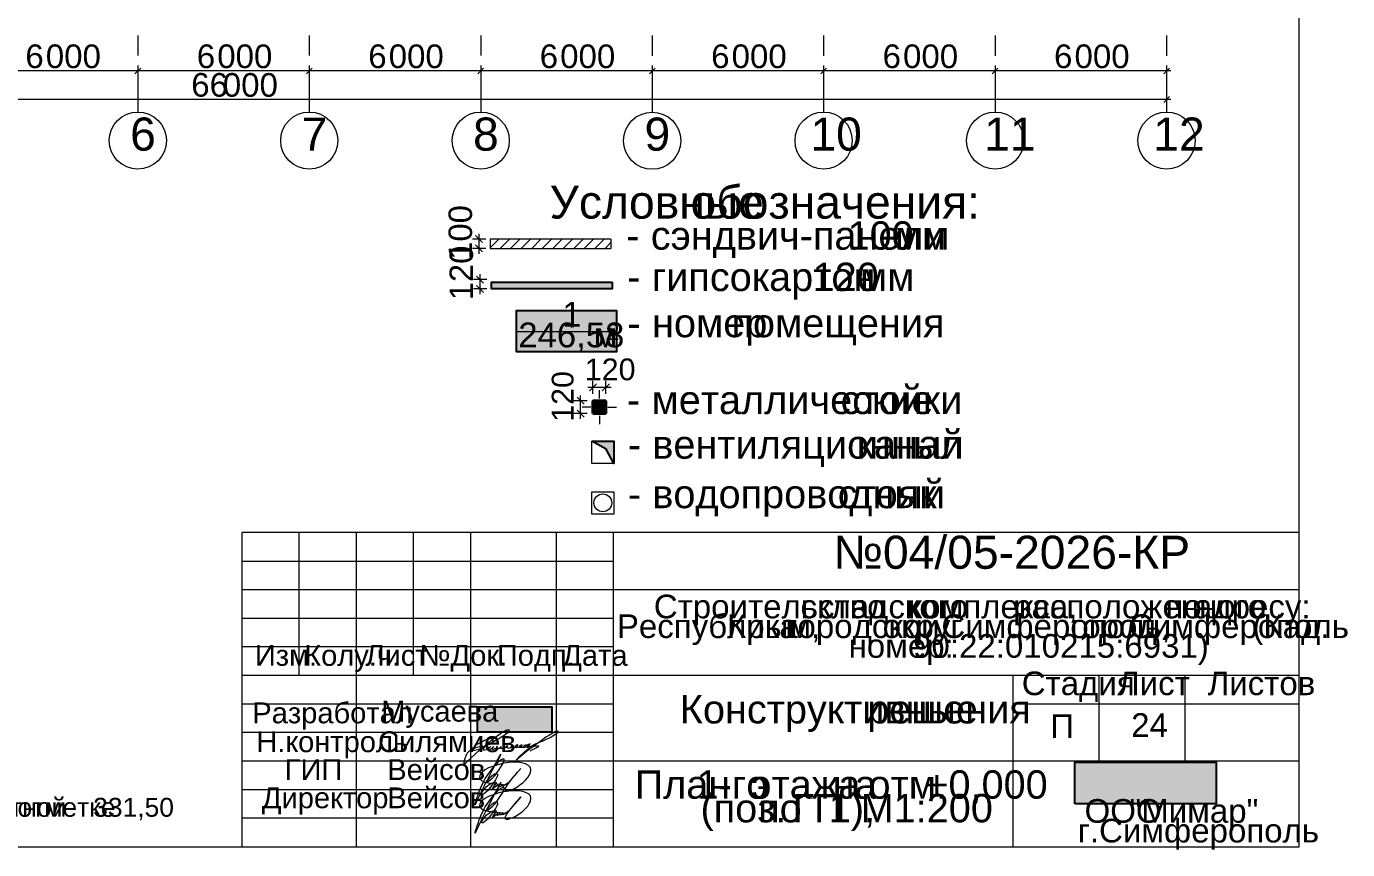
# Model space of a CAD drawing. Extents: x 8 to 21351, y 0 to 420.
# Drawn here: x 20080 to 20311.2, y 4.5 to 148.6 of the extents above; entities that cross this region are included whole.
import ezdxf

# ---------------------------------------------------------------- set-up
doc = ezdxf.new("R2010")
doc.units = 0
doc.styles.add('TEYPDFCAD_TEXT', font='arial.ttf')

msp = doc.modelspace()

# ---------------------------------------------------------------- hatches: boundary and pattern name
at = {"true_color": 0xffffff}
for points in [[(20182.53, 103.84), (20182.53, 102.64), (20161.39, 102.64), (20161.39, 103.84)], [(20165.76, 95.21), (20165.76, 98.83), (20183.26, 98.83), (20183.26, 95.21), (20183.26, 91.6), (20165.76, 91.6)], [(20179.17, 80.81), (20179.17, 83.06), (20181.41, 83.06), (20181.41, 80.81)], [(20158.99, 29.47), (20171.95, 29.47), (20171.95, 25.04), (20158.99, 25.04)], [(20263.5, 12.49), (20263.5, 19.83), (20288.22, 19.83), (20288.22, 12.49)]]:
    msp.add_hatch(color=0, dxfattribs=at).paths.add_polyline_path(points)
msp.add_hatch(color=7).paths.add_polyline_path([(20178.94, 75.98), (20182.84, 75.98), (20182.84, 72.07), (20181.47, 74.61)])

# ---------------------------------------------------------------- linework, layer by layer
at = {"color": 7, "lineweight": 20}
for p, q in [((20302.71, 4.98), (20302.71, 291.98)), ((20160.4, 111.36), (20158.08, 111.36)), ((20159.86, 110.74), (20158.62, 111.98)), ((20159.24, 111.36), (20159.24, 112.29)), ((20159.24, 109.73), (20159.24, 111.36)), ((20161.2, 109.84), (20162.72, 111.36)), ((20161.2, 111.36), (20161.2, 109.73)), ((20162.93, 109.73), (20164.56, 111.36)), ((20164.76, 109.73), (20166.39, 111.36)), ((20166.6, 109.73), (20168.23, 111.36)), ((20168.44, 109.73), (20170.07, 111.36)), ((20170.28, 109.73), (20171.91, 111.36)), ((20172.12, 109.73), (20173.75, 111.36)), ((20173.96, 109.73), (20175.59, 111.36)), ((20175.79, 109.73), (20177.43, 111.36)), ((20177.63, 109.73), (20179.26, 111.36)), ((20179.47, 109.73), (20181.1, 111.36)), ((20182.32, 111.36), (20182.32, 109.73)), ((20160.4, 109.73), (20158.08, 109.73)), ((20158.62, 110.35), (20159.86, 109.11)), ((20159.24, 108.8), (20159.24, 109.73)), ((20181.31, 109.73), (20182.32, 110.74)), ((20160.59, 104.27), (20158.26, 104.27)), ((20160.04, 103.65), (20158.8, 104.89)), ((20159.42, 104.27), (20159.42, 105.2)), ((20159.42, 102.64), (20159.42, 104.27)), ((20160.59, 102.64), (20158.26, 102.64)), ((20158.8, 103.26), (20160.04, 102.02)), ((20159.42, 101.71), (20159.42, 102.64)), ((20182.53, 103.84), (20161.39, 103.84)), ((20161.39, 103.84), (20161.39, 102.64)), ((20161.39, 102.64), (20182.53, 102.64)), ((20182.53, 102.64), (20182.53, 103.84)), ((20183.26, 98.83), (20165.76, 98.83)), ((20165.76, 98.83), (20165.76, 95.21)), ((20183.26, 95.21), (20183.26, 98.83)), ((20165.76, 95.21), (20165.76, 91.6)), ((20165.76, 95.21), (20183.26, 95.21)), ((20165.76, 95.21), (20183.26, 95.21)), ((20183.26, 91.6), (20183.26, 95.21)), ((20165.76, 91.6), (20183.26, 91.6)), ((20179.79, 86.03), (20178.55, 84.79)), ((20179.17, 84.25), (20179.17, 86.57)), ((20180.79, 84.79), (20182.03, 86.03)), ((20181.41, 84.25), (20181.41, 86.57)), ((20177.62, 82.44), (20176.38, 83.68)), ((20177, 83.06), (20177, 83.99)), ((20178.24, 85.41), (20179.17, 85.41)), ((20179.17, 85.41), (20181.41, 85.41)), ((20180.29, 83.43), (20180.29, 84.93)), ((20181.41, 85.41), (20182.34, 85.41)), ((20178.16, 83.06), (20175.84, 83.06)), ((20176.38, 81.43), (20177.62, 80.19)), ((20177, 80.81), (20177, 83.06)), ((20178.79, 81.94), (20177.29, 81.94)), ((20181.79, 81.94), (20183.28, 81.94)), ((20178.16, 80.81), (20175.84, 80.81)), ((20177, 79.88), (20177, 80.81)), ((20180.29, 80.44), (20180.29, 78.94)), ((20178.94, 75.98), (20182.84, 75.98)), ((20178.94, 72.07), (20178.94, 75.98)), ((20182.84, 75.98), (20182.84, 72.07)), ((20182.84, 72.07), (20178.94, 72.07)), ((20178.94, 67.13), (20182.84, 67.13)), ((20178.94, 63.23), (20178.94, 67.13)), ((20182.84, 67.13), (20182.84, 63.23)), ((20182.84, 63.23), (20178.94, 63.23)), ((20302.71, 59.98), (20117.71, 59.98)), ((20117.71, 59.98), (20117.71, 4.98)), ((20127.71, 59.98), (20127.71, 34.98)), ((20137.71, 59.98), (20137.71, 4.98)), ((20147.71, 59.98), (20147.71, 34.98)), ((20157.71, 59.98), (20157.71, 4.98)), ((20172.71, 59.98), (20172.71, 4.98)), ((20182.71, 59.98), (20182.71, 4.98)), ((20117.71, 54.98), (20182.71, 54.98)), ((20302.71, 49.98), (20117.71, 49.98)), ((20117.71, 44.98), (20182.71, 44.98)), ((20182.71, 39.98), (20117.71, 39.98)), ((20302.71, 34.98), (20117.71, 34.98)), ((20252.71, 4.98), (20252.71, 34.98)), ((20267.71, 34.98), (20267.71, 19.98)), ((20282.71, 34.98), (20282.71, 19.98)), ((20182.71, 29.98), (20117.71, 29.98)), ((20302.71, 29.98), (20252.71, 29.98)), ((20164.11, 25.42), (20164.26, 25.48)), ((20164.26, 25.48), (20164.34, 25.5)), ((20164.34, 25.5), (20164.45, 25.49)), ((20164.45, 25.49), (20164.52, 25.43)), ((20182.71, 24.98), (20117.71, 24.98)), ((20160.02, 23.49), (20158.75, 22.81)), ((20160.2, 23.58), (20160.02, 23.49)), ((20160.47, 23.69), (20160.2, 23.58)), ((20160.4, 22.86), (20161.12, 23.44)), ((20160.71, 23.76), (20160.47, 23.69)), ((20160.87, 23.81), (20160.71, 23.76)), ((20161.05, 23.87), (20160.87, 23.81)), ((20161.12, 23.89), (20161.05, 23.87)), ((20161.19, 23.9), (20161.12, 23.89)), ((20161.12, 23.44), (20161.54, 23.79)), ((20161.25, 23.92), (20161.19, 23.9)), ((20161.4, 23.18), (20161.19, 23.09)), ((20161.32, 23.92), (20161.25, 23.92)), ((20161.41, 23.92), (20161.32, 23.92)), ((20161.35, 23.08), (20161.42, 23.14)), ((20161.79, 23.36), (20161.4, 23.18)), ((20161.48, 23.92), (20161.41, 23.92)), ((20161.42, 23.14), (20161.45, 23.16)), ((20161.45, 23.16), (20161.56, 23.28)), ((20161.56, 23.9), (20161.48, 23.92)), ((20161.54, 23.79), (20161.91, 24.06)), ((20161.61, 23.86), (20161.56, 23.9)), ((20161.56, 23.28), (20161.61, 23.37)), ((20161.64, 23.82), (20161.61, 23.86)), ((20161.61, 23.37), (20161.64, 23.45)), ((20161.68, 23.74), (20161.64, 23.82)), ((20161.64, 23.45), (20161.69, 23.57)), ((20161.69, 23.65), (20161.68, 23.74)), ((20161.69, 23.57), (20161.69, 23.65)), ((20162.31, 23.69), (20161.79, 23.36)), ((20161.91, 24.06), (20162.4, 24.4)), ((20162.86, 24.02), (20162.31, 23.69)), ((20162.4, 24.4), (20163.01, 24.85)), ((20163.38, 24.36), (20162.86, 24.02)), ((20163.01, 24.85), (20163.22, 24.98)), ((20163.22, 24.98), (20163.45, 25.14)), ((20163.54, 24.44), (20163.38, 24.36)), ((20163.45, 25.14), (20163.58, 25.2)), ((20163.88, 24.66), (20163.54, 24.44)), ((20163.58, 25.2), (20163.77, 25.29)), ((20163.77, 25.29), (20163.88, 25.33)), ((20163.88, 25.33), (20163.99, 25.38)), ((20164.21, 24.92), (20163.88, 24.66)), ((20163.99, 25.38), (20164.11, 25.42)), ((20164.39, 25.08), (20164.21, 24.92)), ((20164.5, 25.24), (20164.39, 25.08)), ((20164.52, 25.43), (20164.5, 25.24)), ((20168.98, 22.94), (20169.65, 23.24)), ((20170.08, 23.53), (20169.12, 22.86)), ((20169.65, 23.24), (20170.58, 23.62)), ((20170.9, 24.18), (20170.08, 23.53)), ((20170.58, 23.62), (20171.05, 23.81)), ((20171.57, 24.54), (20170.9, 24.18)), ((20171.05, 23.81), (20171.79, 24.16)), ((20172.31, 25), (20171.57, 24.54)), ((20171.79, 24.16), (20172.54, 24.68)), ((20172.62, 25.17), (20172.31, 25)), ((20172.54, 24.68), (20173.06, 24.99)), ((20173, 25.22), (20172.62, 25.17)), ((20173.15, 25.17), (20173, 25.22)), ((20173.06, 24.99), (20173.15, 25.17)), ((20156.93, 20.95), (20156.86, 20.76)), ((20157.03, 21.13), (20156.93, 20.95)), ((20157.02, 19.83), (20159.44, 22.04)), ((20157.14, 21.35), (20157.03, 21.13)), ((20157.22, 21.46), (20157.14, 21.35)), ((20157.34, 21.58), (20157.22, 21.46)), ((20157.42, 21.69), (20157.34, 21.58)), ((20157.59, 21.8), (20157.42, 21.69)), ((20157.77, 21.9), (20157.59, 21.8)), ((20157.99, 22), (20157.77, 21.9)), ((20158.11, 22.07), (20157.99, 22)), ((20158.1, 22.22), (20158.05, 22.05)), ((20158.05, 22.05), (20158.06, 21.94)), ((20158.06, 21.94), (20158.15, 21.87)), ((20158.32, 22.45), (20158.1, 22.22)), ((20158.2, 22.14), (20158.11, 22.07)), ((20158.15, 21.87), (20158.48, 21.88)), ((20158.34, 22.19), (20158.2, 22.14)), ((20158.75, 22.81), (20158.32, 22.45)), ((20158.52, 22.25), (20158.34, 22.19)), ((20158.48, 21.88), (20159.46, 22.15)), ((20158.69, 22.29), (20158.52, 22.25)), ((20158.85, 22.35), (20158.69, 22.29)), ((20159.06, 22.43), (20158.85, 22.35)), ((20159.38, 22.48), (20159.06, 22.43)), ((20159.64, 22.53), (20159.38, 22.48)), ((20159.44, 22.04), (20159.79, 22.3)), ((20159.46, 22.15), (20159.8, 22.29)), ((20159.77, 22.56), (20159.64, 22.53)), ((20159.92, 22.58), (20159.77, 22.56)), ((20159.79, 22.3), (20159.96, 22.27)), ((20159.8, 22.29), (20160, 22.46)), ((20159.94, 22.57), (20159.92, 22.58)), ((20160.07, 22.47), (20159.94, 22.57)), ((20159.96, 22.27), (20160, 22.26)), ((20159.98, 22.11), (20159.97, 22.01)), ((20159.97, 22.01), (20160.02, 21.96)), ((20160.03, 22.26), (20159.98, 22.11)), ((20160, 22.46), (20160.17, 22.63)), ((20160, 22.26), (20160.06, 22.29)), ((20160.02, 21.96), (20160.1, 21.96)), ((20160.1, 22.34), (20160.03, 22.26)), ((20160.06, 22.29), (20160.15, 22.4)), ((20160.33, 22.49), (20160.07, 22.47)), ((20160.18, 22.44), (20160.1, 22.34)), ((20160.1, 21.96), (20160.25, 21.99)), ((20160.15, 22.4), (20160.32, 22.54)), ((20160.17, 22.63), (20160.4, 22.86)), ((20160.29, 22.52), (20160.18, 22.44)), ((20160.25, 21.99), (20160.45, 22.04)), ((20160.37, 22.57), (20160.29, 22.52)), ((20160.32, 22.54), (20160.47, 22.63)), ((20160.61, 22.7), (20160.33, 22.49)), ((20160.47, 22.64), (20160.37, 22.57)), ((20160.45, 22.04), (20160.56, 22.09)), ((20160.6, 22.68), (20160.47, 22.64)), ((20160.47, 22.63), (20160.56, 22.67)), ((20160.56, 22.67), (20160.66, 22.68)), ((20160.56, 22.09), (20160.64, 22.13)), ((20160.66, 22.68), (20160.6, 22.68)), ((20161.19, 23.09), (20160.61, 22.7)), ((20160.64, 22.13), (20160.73, 22.16)), ((20160.73, 22.16), (20160.9, 22.27)), ((20160.81, 22.16), (20160.79, 22.08)), ((20160.79, 22.08), (20160.8, 22.04)), ((20160.8, 22.04), (20160.86, 22.04)), ((20160.96, 22.31), (20160.81, 22.16)), ((20160.86, 22.04), (20160.93, 22.05)), ((20160.9, 22.27), (20160.99, 22.34)), ((20160.93, 22.05), (20161.07, 22.06)), ((20161.16, 22.45), (20160.96, 22.31)), ((20160.99, 22.34), (20161.07, 22.41)), ((20161.05, 22.92), (20161.23, 23)), ((20161.07, 22.41), (20161.13, 22.45)), ((20161.07, 22.06), (20161.2, 22.09)), ((20161.13, 22.45), (20161.23, 22.5)), ((20161.22, 22.47), (20161.16, 22.45)), ((20161.2, 22.09), (20161.25, 22.12)), ((20161.23, 22.5), (20161.22, 22.47)), ((20161.23, 23), (20161.31, 23.05)), ((20161.23, 22.5), (20161.25, 22.55)), ((20161.25, 22.53), (20161.24, 22.5)), ((20161.25, 22.55), (20161.25, 22.53)), ((20161.25, 22.12), (20161.36, 22.16)), ((20161.31, 23.05), (20161.35, 23.08)), ((20161.36, 22.16), (20161.42, 22.19)), ((20161.42, 22.19), (20161.47, 22.22)), ((20161.47, 22.22), (20161.56, 22.3)), ((20161.57, 22.3), (20161.5, 22.24)), ((20161.5, 22.24), (20161.51, 22.14)), ((20161.51, 22.14), (20161.53, 22.11)), ((20161.53, 22.11), (20161.57, 22.08)), ((20161.56, 22.3), (20161.59, 22.32)), ((20161.62, 22.36), (20161.57, 22.3)), ((20161.57, 22.08), (20161.66, 22.08)), ((20161.59, 22.32), (20161.62, 22.42)), ((20161.62, 22.42), (20161.71, 22.48)), ((20161.65, 22.41), (20161.62, 22.36)), ((20161.68, 22.45), (20161.65, 22.41)), ((20161.66, 22.08), (20161.74, 22.09)), ((20161.81, 22.5), (20161.68, 22.45)), ((20161.71, 22.48), (20161.81, 22.5)), ((20161.74, 22.09), (20161.79, 22.1)), ((20161.79, 22.1), (20161.94, 22.11)), ((20161.94, 22.11), (20162.07, 22.17)), ((20162.07, 22.17), (20162.1, 22.18)), ((20162.1, 22.18), (20162.19, 22.23)), ((20162.19, 22.23), (20162.22, 22.26)), ((20162.22, 22.26), (20162.24, 22.28)), ((20162.24, 22.28), (20162.27, 22.34)), ((20162.27, 22.34), (20162.32, 22.44)), ((20162.32, 22.44), (20162.35, 22.5)), ((20162.39, 22.59), (20162.34, 22.42)), ((20162.34, 22.42), (20162.34, 22.32)), ((20162.34, 22.32), (20162.34, 22.24)), ((20162.34, 22.24), (20162.38, 22.23)), ((20162.35, 22.5), (20162.39, 22.59)), ((20162.38, 22.23), (20162.43, 22.22)), ((20162.43, 22.22), (20162.49, 22.22)), ((20162.49, 22.22), (20162.53, 22.25)), ((20162.53, 22.25), (20162.73, 22.26)), ((20162.73, 22.26), (20162.79, 22.28)), ((20162.79, 20.89), (20162.75, 20.79)), ((20162.79, 22.28), (20162.88, 22.31)), ((20162.8, 20.92), (20162.79, 20.89)), ((20162.91, 21.06), (20162.8, 20.92)), ((20162.84, 20.68), (20162.89, 20.81)), ((20162.88, 22.31), (20162.9, 22.33)), ((20162.89, 20.81), (20163.04, 21.06)), ((20162.9, 22.33), (20162.96, 22.37)), ((20162.98, 21.14), (20162.91, 21.06)), ((20162.96, 22.37), (20163, 22.41)), ((20163.04, 21.19), (20162.98, 21.14)), ((20163.01, 22.42), (20162.99, 22.35)), ((20162.99, 22.35), (20162.99, 22.3)), ((20162.99, 22.3), (20163, 22.25)), ((20163, 22.41), (20163.03, 22.46)), ((20163, 22.25), (20163.05, 22.24)), ((20163.02, 22.45), (20163.01, 22.42)), ((20163.05, 22.47), (20163.02, 22.45)), ((20163.03, 22.46), (20163.09, 22.49)), ((20163.06, 21.21), (20163.04, 21.19)), ((20163.04, 21.06), (20163.06, 21.2)), ((20163.09, 22.49), (20163.05, 22.47)), ((20163.05, 22.24), (20163.1, 22.24)), ((20163.06, 21.2), (20163.06, 21.21)), ((20163.1, 22.24), (20163.25, 22.26)), ((20163.25, 22.26), (20163.39, 22.31)), ((20163.39, 22.31), (20163.53, 22.35)), ((20163.53, 22.35), (20163.71, 22.37)), ((20163.69, 22.81), (20163.64, 22.69)), ((20163.64, 22.69), (20163.64, 22.54)), ((20163.64, 22.54), (20163.64, 22.44)), ((20163.64, 22.44), (20163.67, 22.42)), ((20163.67, 22.42), (20163.73, 22.41)), ((20163.83, 22.89), (20163.69, 22.81)), ((20163.71, 22.37), (20163.85, 22.44)), ((20163.73, 22.41), (20163.78, 22.4)), ((20163.78, 22.4), (20163.85, 22.39)), ((20164, 22.93), (20163.83, 22.89)), ((20163.85, 22.44), (20163.92, 22.49)), ((20163.85, 22.39), (20164, 22.41)), ((20163.92, 22.49), (20164.08, 22.57)), ((20164.11, 22.93), (20164, 22.93)), ((20164, 22.41), (20164.05, 22.47)), ((20164.05, 22.47), (20164.11, 22.56)), ((20164.08, 22.57), (20164.12, 22.6)), ((20164.12, 22.51), (20164.09, 22.42)), ((20164.09, 22.42), (20164.09, 22.36)), ((20164.09, 22.36), (20164.17, 22.36)), ((20164.15, 22.91), (20164.11, 22.93)), ((20164.11, 22.56), (20164.17, 22.64)), ((20164.12, 22.6), (20164.17, 22.81)), ((20164.2, 22.69), (20164.12, 22.51)), ((20164.17, 22.89), (20164.15, 22.91)), ((20164.17, 22.81), (20164.17, 22.89)), ((20164.17, 22.64), (20164.2, 22.69)), ((20164.17, 22.36), (20164.39, 22.28)), ((20164.39, 22.28), (20164.61, 22.34)), ((20164.61, 22.34), (20164.72, 22.37)), ((20164.72, 22.37), (20164.99, 22.46)), ((20164.84, 22.53), (20164.81, 22.44)), ((20164.81, 22.44), (20164.81, 22.38)), ((20164.81, 22.38), (20164.84, 22.36)), ((20164.87, 22.59), (20164.84, 22.53)), ((20164.84, 22.36), (20164.89, 22.36)), ((20164.92, 22.66), (20164.87, 22.59)), ((20164.89, 22.36), (20164.99, 22.34)), ((20164.98, 22.71), (20164.92, 22.66)), ((20165.04, 22.72), (20164.98, 22.71)), ((20164.99, 22.46), (20165.05, 22.47)), ((20164.99, 22.34), (20165.14, 22.33)), ((20165.11, 22.74), (20165.04, 22.72)), ((20165.05, 22.47), (20165.13, 22.53)), ((20165.17, 22.73), (20165.11, 22.74)), ((20165.13, 22.53), (20165.17, 22.57)), ((20165.14, 22.33), (20165.21, 22.35)), ((20165.21, 22.73), (20165.17, 22.73)), ((20165.17, 22.57), (20165.23, 22.62)), ((20165.23, 22.73), (20165.21, 22.73)), ((20165.21, 22.35), (20165.43, 22.38)), ((20165.23, 22.68), (20165.23, 22.73)), ((20165.23, 22.62), (20165.23, 22.68)), ((20165.43, 22.38), (20165.54, 22.4)), ((20165.54, 22.4), (20165.61, 22.42)), ((20165.57, 22.61), (20165.56, 22.55)), ((20165.56, 22.55), (20165.56, 22.48)), ((20165.56, 22.48), (20165.6, 22.45)), ((20165.62, 22.68), (20165.57, 22.61)), ((20165.6, 22.45), (20165.69, 22.41)), ((20165.61, 22.42), (20165.74, 22.49)), ((20165.68, 22.73), (20165.62, 22.68)), ((20165.78, 22.78), (20165.68, 22.73)), ((20165.69, 22.41), (20165.76, 22.41)), ((20165.74, 22.49), (20165.84, 22.53)), ((20165.76, 22.41), (20165.94, 22.4)), ((20165.77, 20.18), (20166.39, 20.87)), ((20165.88, 22.8), (20165.78, 22.78)), ((20165.84, 22.53), (20165.94, 22.65)), ((20165.96, 22.81), (20165.88, 22.8)), ((20165.94, 22.65), (20166, 22.72)), ((20165.94, 22.4), (20166.06, 22.43)), ((20165.99, 22.81), (20165.96, 22.81)), ((20166.01, 22.78), (20165.99, 22.81)), ((20166, 22.72), (20166.01, 22.78)), ((20166.84, 21.09), (20166.02, 20.4)), ((20166.06, 22.43), (20166.27, 22.48)), ((20166.27, 22.48), (20166.45, 22.49)), ((20166.35, 22.64), (20166.29, 22.58)), ((20166.29, 22.58), (20166.29, 22.51)), ((20166.29, 22.51), (20166.3, 22.45)), ((20166.3, 22.45), (20166.4, 22.4)), ((20166.43, 22.69), (20166.35, 22.64)), ((20166.39, 20.87), (20167.11, 21.55)), ((20166.4, 22.4), (20166.48, 22.4)), ((20166.5, 22.74), (20166.43, 22.69)), ((20166.45, 22.49), (20166.58, 22.55)), ((20166.48, 22.4), (20166.56, 22.4)), ((20166.56, 22.76), (20166.5, 22.74)), ((20166.63, 22.76), (20166.56, 22.76)), ((20166.56, 22.4), (20166.73, 22.4)), ((20166.58, 22.55), (20166.7, 22.61)), ((20166.75, 22.75), (20166.63, 22.76)), ((20166.7, 22.61), (20166.77, 22.7)), ((20166.73, 22.4), (20166.86, 22.41)), ((20166.77, 22.7), (20166.75, 22.75)), ((20167.85, 21.88), (20166.84, 21.09)), ((20166.86, 22.41), (20166.9, 22.42)), ((20166.9, 22.42), (20167.01, 22.43)), ((20167.01, 22.43), (20167.03, 22.45)), ((20167.03, 22.45), (20167.11, 22.45)), ((20167.31, 22.78), (20167.05, 22.73)), ((20167.05, 22.73), (20167.05, 22.55)), ((20167.05, 22.55), (20167.16, 22.39)), ((20167.11, 22.45), (20167.21, 22.46)), ((20167.11, 21.55), (20167.82, 22.11)), ((20167.16, 22.39), (20167.27, 22.4)), ((20167.21, 22.46), (20167.39, 22.55)), ((20167.27, 22.4), (20167.48, 22.59)), ((20167.54, 22.78), (20167.31, 22.78)), ((20167.39, 22.55), (20167.56, 22.65)), ((20167.48, 22.59), (20167.68, 22.65)), ((20167.56, 22.65), (20167.54, 22.78)), ((20167.57, 22.59), (20167.54, 22.46)), ((20167.54, 22.46), (20167.6, 22.43)), ((20167.67, 22.73), (20167.57, 22.59)), ((20167.6, 22.43), (20167.73, 22.42)), ((20167.89, 22.92), (20167.67, 22.73)), ((20167.68, 22.65), (20168.01, 22.69)), ((20167.73, 22.42), (20167.86, 22.43)), ((20167.82, 22.11), (20168.46, 22.45)), ((20169.12, 22.86), (20167.85, 21.88)), ((20167.86, 22.43), (20168.44, 22.64)), ((20168.16, 23.02), (20167.89, 22.92)), ((20168.01, 22.69), (20168.16, 23.02)), ((20168.54, 21.98), (20168.12, 21.7)), ((20168.44, 22.64), (20168.98, 22.94)), ((20168.46, 22.45), (20169.06, 22.66)), ((20168.93, 22.14), (20168.54, 21.98)), ((20169.28, 22.34), (20168.93, 22.14)), ((20169.06, 22.66), (20169.46, 22.66)), ((20169.53, 22.39), (20169.28, 22.34)), ((20169.46, 22.66), (20169.62, 22.65)), ((20169.63, 22.59), (20169.53, 22.39)), ((20169.62, 22.65), (20169.63, 22.59)), ((20182.71, 19.98), (20117.71, 19.98)), ((20156.59, 19.81), (20156.56, 19.61)), ((20156.56, 19.61), (20156.56, 19.46)), ((20156.56, 19.46), (20156.62, 19.48)), ((20156.63, 20.04), (20156.59, 19.81)), ((20156.62, 19.48), (20156.75, 19.56)), ((20156.67, 20.2), (20156.63, 20.04)), ((20156.72, 20.39), (20156.67, 20.2)), ((20156.75, 20.49), (20156.72, 20.39)), ((20156.8, 20.63), (20156.75, 20.49)), ((20156.75, 19.56), (20157.02, 19.83)), ((20156.86, 20.76), (20156.8, 20.63)), ((20160.88, 18.8), (20160.25, 18.46)), ((20162.71, 19.4), (20160.88, 18.8)), ((20161.33, 18.41), (20162.13, 19.39)), ((20161.82, 18.94), (20161.54, 18.41)), ((20162, 19.3), (20161.82, 18.94)), ((20162.1, 19.5), (20162, 19.3)), ((20162.07, 19.38), (20162.31, 19.72)), ((20162.21, 19.78), (20162.1, 19.5)), ((20162.13, 19.39), (20162.51, 19.76)), ((20162.4, 20.14), (20162.21, 19.78)), ((20162.31, 19.72), (20162.38, 19.86)), ((20162.38, 19.86), (20162.62, 20.28)), ((20162.42, 20.2), (20162.4, 20.14)), ((20162.49, 20.31), (20162.42, 20.2)), ((20162.55, 20.4), (20162.49, 20.31)), ((20162.51, 19.76), (20162.68, 19.94)), ((20162.6, 20.52), (20162.55, 20.4)), ((20162.75, 20.79), (20162.6, 20.52)), ((20162.62, 20.28), (20162.74, 20.48)), ((20162.94, 18.89), (20162.63, 18.4)), ((20162.68, 19.94), (20162.77, 20.03)), ((20163.55, 19.6), (20162.71, 19.4)), ((20162.74, 20.48), (20162.84, 20.68)), ((20162.77, 20.03), (20162.84, 20.07)), ((20162.84, 20.07), (20162.97, 20.18)), ((20163.31, 19.5), (20162.94, 18.89)), ((20162.97, 20.18), (20163.1, 20.25)), ((20163.1, 20.25), (20163.23, 20.33)), ((20163.23, 20.33), (20163.39, 20.39)), ((20163.49, 19.93), (20163.31, 19.5)), ((20163.39, 20.39), (20163.48, 20.4)), ((20163.48, 20.4), (20163.51, 20.4)), ((20163.57, 20.25), (20163.49, 19.93)), ((20163.51, 20.4), (20163.52, 20.39)), ((20163.52, 20.39), (20163.54, 20.36)), ((20163.54, 20.36), (20163.57, 20.31)), ((20164.93, 19.79), (20163.55, 19.6)), ((20163.57, 20.31), (20163.57, 20.25)), ((20166.14, 19.79), (20164.93, 19.79)), ((20166.52, 18.69), (20165.5, 17.5)), ((20166.02, 20.4), (20165.77, 20.18)), ((20165.95, 18.03), (20166.52, 18.69)), ((20166.88, 19.65), (20166.14, 19.79)), ((20167.36, 19.5), (20166.88, 19.65)), ((20167.86, 19.24), (20167.36, 19.5)), ((20168.21, 18.88), (20167.86, 19.24)), ((20168.3, 18.47), (20168.21, 18.88)), ((20302.71, 19.98), (20182.71, 19.98)), ((20159.36, 17.49), (20159.29, 17.13)), ((20159.29, 17.13), (20159.35, 16.91)), ((20159.35, 16.91), (20159.65, 16.59)), ((20159.48, 17.7), (20159.36, 17.49)), ((20159.75, 18.06), (20159.48, 17.7)), ((20159.54, 15.39), (20160, 16.36)), ((20159.65, 16.59), (20160.24, 16.33)), ((20160.25, 18.46), (20159.75, 18.06)), ((20160, 16.36), (20160.32, 16.94)), ((20160.49, 16.41), (20160.13, 15.67)), ((20160.24, 16.33), (20161.23, 16.15)), ((20160.32, 16.94), (20160.75, 17.61)), ((20160.64, 16.68), (20160.49, 16.41)), ((20160.6, 16.26), (20160.61, 16.33)), ((20160.7, 16.3), (20160.6, 16.26)), ((20160.61, 16.33), (20160.64, 16.44)), ((20160.84, 17.02), (20160.64, 16.68)), ((20160.64, 16.44), (20160.82, 16.71)), ((20160.91, 16.42), (20160.7, 16.3)), ((20160.75, 17.61), (20161.33, 18.41)), ((20160.82, 16.71), (20161.06, 17.04)), ((20161.09, 17.58), (20160.84, 17.02)), ((20161.47, 16.91), (20160.91, 16.42)), ((20161.06, 17.04), (20161.4, 17.38)), ((20161.24, 17.83), (20161.09, 17.58)), ((20161.38, 18.04), (20161.24, 17.83)), ((20161.31, 16.08), (20161.61, 16.2)), ((20161.54, 18.41), (20161.38, 18.04)), ((20161.4, 17.38), (20161.75, 17.66)), ((20161.93, 17.44), (20161.47, 16.91)), ((20161.61, 16.2), (20161.8, 16.27)), ((20161.75, 17.66), (20162.01, 17.79)), ((20162.12, 16.7), (20161.77, 16.17)), ((20161.8, 16.27), (20161.98, 16.32)), ((20162.28, 17.92), (20161.93, 17.44)), ((20161.98, 16.32), (20162.08, 16.31)), ((20162.01, 17.79), (20162.19, 17.82)), ((20162.08, 16.31), (20162.23, 16.27)), ((20162.33, 17.15), (20162.12, 16.7)), ((20162.19, 17.82), (20162.28, 17.82)), ((20162.23, 16.27), (20162.2, 16.12)), ((20162.63, 18.4), (20162.28, 17.92)), ((20162.28, 17.82), (20162.39, 17.78)), ((20162.45, 17.42), (20162.33, 17.15)), ((20162.39, 17.78), (20162.46, 17.68)), ((20162.46, 17.68), (20162.45, 17.42)), ((20163.04, 16.2), (20162.98, 16.16)), ((20163.06, 16.23), (20163.04, 16.2)), ((20163.04, 16.08), (20163.06, 16.21)), ((20163.06, 16.21), (20163.06, 16.23)), ((20164.07, 16.06), (20164.56, 16.38)), ((20164.52, 16.31), (20164.17, 15.86)), ((20165.05, 16.98), (20164.52, 16.31)), ((20164.56, 16.38), (20165.07, 16.98)), ((20165.5, 17.5), (20165.05, 16.98)), ((20165.07, 16.98), (20165.29, 17.29)), ((20165.29, 17.29), (20165.53, 17.54)), ((20165.53, 17.54), (20165.95, 18.03)), ((20166.59, 16), (20166.88, 16.2)), ((20166.88, 16.2), (20167.35, 16.67)), ((20167.35, 16.67), (20167.75, 17.11)), ((20167.75, 17.11), (20168.02, 17.54)), ((20168.02, 17.54), (20168.21, 17.95)), ((20168.21, 17.95), (20168.3, 18.47)), ((20182.71, 14.98), (20117.71, 14.98)), ((20158.92, 13.71), (20159.15, 14.23)), ((20159.15, 14.23), (20159.25, 14.68)), ((20159.62, 14.57), (20159.15, 13.6)), ((20159.25, 14.68), (20159.54, 15.39)), ((20159.84, 15.08), (20159.62, 14.57)), ((20159.73, 14.31), (20159.8, 14.59)), ((20159.74, 14.17), (20159.73, 14.31)), ((20159.81, 14.15), (20159.74, 14.17)), ((20159.8, 14.59), (20160.06, 14.95)), ((20159.95, 14.19), (20159.81, 14.15)), ((20160.13, 15.67), (20159.84, 15.08)), ((20160.23, 14.38), (20159.95, 14.19)), ((20160.06, 14.95), (20160.49, 15.48)), ((20160.7, 14.79), (20160.23, 14.38)), ((20160.49, 15.48), (20160.71, 15.69)), ((20161.23, 15.45), (20160.7, 14.79)), ((20160.71, 15.69), (20160.99, 15.88)), ((20162.71, 14.41), (20160.88, 13.82)), ((20160.99, 15.88), (20161.31, 16.08)), ((20161.77, 16.17), (20161.23, 15.45)), ((20161.23, 16.15), (20164, 15.85)), ((20161.33, 13.43), (20162.13, 14.4)), ((20161.66, 15.35), (20161.52, 15.12)), ((20161.52, 15.12), (20161.62, 15.18)), ((20161.82, 13.95), (20161.54, 13.43)), ((20161.62, 15.18), (20161.99, 15.46)), ((20162.02, 15.83), (20161.66, 15.35)), ((20162, 14.31), (20161.82, 13.95)), ((20161.99, 15.46), (20162.3, 15.68)), ((20162.1, 14.52), (20162, 14.31)), ((20162.2, 16.12), (20162.02, 15.83)), ((20162.07, 14.4), (20162.31, 14.74)), ((20162.21, 14.8), (20162.1, 14.52)), ((20162.13, 14.4), (20162.51, 14.78)), ((20162.4, 15.16), (20162.21, 14.8)), ((20162.3, 15.68), (20162.49, 15.81)), ((20162.31, 14.74), (20162.38, 14.88)), ((20162.38, 14.88), (20162.62, 15.3)), ((20162.42, 15.22), (20162.4, 15.16)), ((20162.49, 15.33), (20162.42, 15.22)), ((20162.55, 15.41), (20162.49, 15.33)), ((20162.51, 14.78), (20162.68, 14.95)), ((20162.6, 15.53), (20162.55, 15.41)), ((20162.75, 15.81), (20162.6, 15.53)), ((20162.62, 15.3), (20162.74, 15.5)), ((20162.94, 13.91), (20162.63, 13.42)), ((20162.68, 14.95), (20162.77, 15.04)), ((20163.55, 14.62), (20162.71, 14.41)), ((20162.74, 15.5), (20162.84, 15.7)), ((20162.79, 15.9), (20162.75, 15.81)), ((20162.77, 15.04), (20162.84, 15.09)), ((20162.8, 15.94), (20162.79, 15.9)), ((20162.91, 16.08), (20162.8, 15.94)), ((20162.82, 15.64), (20162.81, 15.58)), ((20162.81, 15.58), (20162.82, 15.54)), ((20162.84, 15.74), (20162.82, 15.68)), ((20162.82, 15.68), (20162.82, 15.64)), ((20162.82, 15.54), (20162.83, 15.54)), ((20162.83, 15.54), (20163.05, 15.62)), ((20162.84, 15.7), (20162.89, 15.83)), ((20162.84, 15.09), (20162.97, 15.2)), ((20162.89, 15.83), (20163.04, 16.08)), ((20162.98, 16.16), (20162.91, 16.08)), ((20163.31, 14.52), (20162.94, 13.91)), ((20162.97, 15.2), (20163.1, 15.27)), ((20163.05, 15.62), (20163.13, 15.65)), ((20163.1, 15.27), (20163.23, 15.34)), ((20163.13, 15.65), (20163.17, 15.68)), ((20163.17, 15.68), (20163.22, 15.71)), ((20163.22, 15.71), (20163.31, 15.76)), ((20163.23, 15.34), (20163.39, 15.41)), ((20163.31, 15.76), (20163.34, 15.8)), ((20163.34, 15.8), (20163.31, 15.75)), ((20163.31, 15.75), (20163.31, 15.65)), ((20163.31, 15.65), (20163.31, 15.6)), ((20163.31, 15.6), (20163.32, 15.59)), ((20163.49, 14.94), (20163.31, 14.52)), ((20163.32, 15.59), (20163.4, 15.61)), ((20163.39, 15.41), (20163.48, 15.42)), ((20163.4, 15.61), (20163.45, 15.64)), ((20163.45, 15.64), (20163.52, 15.68)), ((20163.48, 15.42), (20163.51, 15.42)), ((20163.57, 15.27), (20163.49, 14.94)), ((20163.51, 15.42), (20163.52, 15.41)), ((20163.52, 15.68), (20163.56, 15.71)), ((20163.52, 15.41), (20163.54, 15.38)), ((20163.54, 15.38), (20163.57, 15.32)), ((20164.93, 14.81), (20163.55, 14.62)), ((20163.56, 15.71), (20163.64, 15.76)), ((20163.57, 15.32), (20163.57, 15.27)), ((20163.64, 15.76), (20164.07, 16.06)), ((20163.75, 15.12), (20163.74, 15.01)), ((20163.74, 15.01), (20163.77, 14.92)), ((20163.84, 15.34), (20163.75, 15.12)), ((20163.77, 14.92), (20163.84, 14.84)), ((20164.17, 15.86), (20163.84, 15.34)), ((20163.84, 14.84), (20163.96, 14.79)), ((20163.96, 14.79), (20164.31, 14.8)), ((20164, 15.85), (20164.03, 15.81)), ((20164.31, 14.8), (20165.42, 15.21)), ((20166.14, 14.81), (20164.93, 14.81)), ((20165.42, 15.21), (20166.03, 15.55)), ((20166.03, 15.55), (20166.59, 16)), ((20166.88, 14.67), (20166.14, 14.81)), ((20167.36, 14.52), (20166.88, 14.67)), ((20167.86, 14.25), (20167.36, 14.52)), ((20168.21, 13.9), (20167.86, 14.25)), ((20168.3, 13.49), (20168.21, 13.9)), ((20158.81, 12.93), (20158.53, 12.35)), ((20158.53, 12.35), (20158.56, 12.49)), ((20158.56, 12.49), (20158.64, 12.76)), ((20158.64, 12.76), (20158.71, 13.06)), ((20158.71, 13.06), (20158.83, 13.32)), ((20159.15, 13.6), (20158.81, 12.93)), ((20158.83, 13.32), (20158.92, 13.71)), ((20159.36, 12.5), (20159.29, 12.14)), ((20159.29, 12.14), (20159.35, 11.92)), ((20159.35, 11.92), (20159.65, 11.61)), ((20159.48, 12.72), (20159.36, 12.5)), ((20159.75, 13.07), (20159.48, 12.72)), ((20159.65, 11.61), (20160.24, 11.35)), ((20160.25, 13.47), (20159.75, 13.07)), ((20160, 11.38), (20160.32, 11.96)), ((20160.88, 13.82), (20160.25, 13.47)), ((20160.32, 11.96), (20160.75, 12.63)), ((20160.64, 11.69), (20160.49, 11.42)), ((20160.84, 12.03), (20160.64, 11.69)), ((20160.64, 11.46), (20160.82, 11.73)), ((20160.75, 12.63), (20161.33, 13.43)), ((20160.82, 11.73), (20161.06, 12.06)), ((20161.09, 12.6), (20160.84, 12.03)), ((20161.47, 11.93), (20160.91, 11.44)), ((20161.06, 12.06), (20161.4, 12.4)), ((20161.24, 12.84), (20161.09, 12.6)), ((20161.38, 13.06), (20161.24, 12.84)), ((20161.54, 13.43), (20161.38, 13.06)), ((20161.4, 12.4), (20161.75, 12.67)), ((20161.93, 12.46), (20161.47, 11.93)), ((20161.75, 12.67), (20162.01, 12.81)), ((20162.12, 11.71), (20161.77, 11.18)), ((20162.28, 12.94), (20161.93, 12.46)), ((20162.01, 12.81), (20162.19, 12.83)), ((20162.33, 12.17), (20162.12, 11.71)), ((20162.19, 12.83), (20162.28, 12.84)), ((20162.63, 13.42), (20162.28, 12.94)), ((20162.28, 12.84), (20162.39, 12.8)), ((20162.45, 12.44), (20162.33, 12.17)), ((20162.39, 12.8), (20162.46, 12.7)), ((20162.46, 12.7), (20162.45, 12.44)), ((20165.05, 11.99), (20164.52, 11.32)), ((20164.56, 11.4), (20165.07, 12)), ((20165.5, 12.51), (20165.05, 11.99)), ((20165.07, 12), (20165.29, 12.3)), ((20165.29, 12.3), (20165.53, 12.55)), ((20166.52, 13.71), (20165.5, 12.51)), ((20165.53, 12.55), (20165.95, 13.04)), ((20165.95, 13.04), (20166.52, 13.71)), ((20166.88, 11.22), (20167.35, 11.69)), ((20167.35, 11.69), (20167.75, 12.13)), ((20167.75, 12.13), (20168.02, 12.56)), ((20168.02, 12.56), (20168.21, 12.97)), ((20168.21, 12.97), (20168.3, 13.49)), ((20182.71, 9.98), (20117.71, 9.98)), ((20159.15, 9.24), (20159.25, 9.7)), ((20159.62, 9.59), (20159.15, 8.61)), ((20159.25, 9.7), (20159.54, 10.41)), ((20159.54, 10.41), (20160, 11.38)), ((20159.84, 10.09), (20159.62, 9.59)), ((20159.73, 9.33), (20159.8, 9.6)), ((20159.74, 9.19), (20159.73, 9.33)), ((20159.8, 9.6), (20160.06, 9.97)), ((20160.13, 10.69), (20159.84, 10.09)), ((20160.23, 9.4), (20159.95, 9.21)), ((20160.06, 9.97), (20160.49, 10.5)), ((20160.49, 11.42), (20160.13, 10.69)), ((20160.7, 9.81), (20160.23, 9.4)), ((20160.24, 11.35), (20161.23, 11.17)), ((20160.49, 10.5), (20160.71, 10.71)), ((20160.6, 11.28), (20160.61, 11.34)), ((20160.7, 11.31), (20160.6, 11.28)), ((20160.61, 11.34), (20160.64, 11.46)), ((20160.91, 11.44), (20160.7, 11.31)), ((20161.23, 10.46), (20160.7, 9.81)), ((20160.71, 10.71), (20160.99, 10.89)), ((20160.99, 10.89), (20161.31, 11.1)), ((20161.77, 11.18), (20161.23, 10.46)), ((20161.23, 11.17), (20164, 10.87)), ((20161.31, 11.1), (20161.61, 11.21)), ((20161.66, 10.36), (20161.52, 10.14)), ((20161.52, 10.14), (20161.62, 10.2)), ((20161.61, 11.21), (20161.8, 11.28)), ((20161.62, 10.2), (20161.99, 10.48)), ((20162.02, 10.85), (20161.66, 10.36)), ((20161.8, 11.28), (20161.98, 11.34)), ((20161.98, 11.34), (20162.08, 11.33)), ((20161.99, 10.48), (20162.3, 10.7)), ((20162.2, 11.14), (20162.02, 10.85)), ((20162.08, 11.33), (20162.23, 11.28)), ((20162.23, 11.28), (20162.2, 11.14)), ((20162.3, 10.7), (20162.49, 10.83)), ((20162.38, 10.63), (20162.34, 10.52)), ((20162.34, 10.52), (20162.36, 10.5)), ((20162.36, 10.5), (20162.41, 10.5)), ((20162.45, 10.79), (20162.38, 10.63)), ((20162.41, 10.5), (20162.52, 10.53)), ((20162.49, 10.83), (20162.45, 10.79)), ((20162.52, 10.53), (20162.65, 10.64)), ((20162.65, 10.64), (20162.72, 10.71)), ((20162.72, 10.71), (20162.79, 10.76)), ((20162.79, 10.76), (20162.87, 10.83)), ((20162.82, 10.65), (20162.81, 10.6)), ((20162.81, 10.6), (20162.82, 10.56)), ((20162.84, 10.75), (20162.82, 10.69)), ((20162.82, 10.69), (20162.82, 10.65)), ((20162.82, 10.56), (20162.83, 10.56)), ((20162.83, 10.56), (20163.05, 10.64)), ((20162.89, 10.86), (20162.85, 10.78)), ((20162.87, 10.83), (20162.91, 10.88)), ((20162.91, 10.88), (20162.89, 10.86)), ((20163.05, 10.64), (20163.13, 10.67)), ((20163.13, 10.67), (20163.17, 10.7)), ((20163.17, 10.7), (20163.22, 10.73)), ((20163.22, 10.73), (20163.31, 10.78)), ((20163.31, 10.78), (20163.34, 10.82)), ((20163.34, 10.82), (20163.31, 10.77)), ((20163.31, 10.77), (20163.31, 10.67)), ((20163.31, 10.67), (20163.31, 10.62)), ((20163.31, 10.62), (20163.32, 10.61)), ((20163.32, 10.61), (20163.4, 10.62)), ((20163.4, 10.62), (20163.45, 10.66)), ((20163.45, 10.66), (20163.52, 10.7)), ((20163.52, 10.7), (20163.56, 10.72)), ((20163.56, 10.72), (20163.64, 10.78)), ((20163.64, 10.78), (20164.07, 11.07)), ((20163.75, 10.14), (20163.74, 10.03)), ((20163.74, 10.03), (20163.77, 9.94)), ((20163.84, 10.36), (20163.75, 10.14)), ((20163.77, 9.94), (20163.84, 9.86)), ((20164.17, 10.88), (20163.84, 10.36)), ((20163.84, 9.86), (20163.96, 9.8)), ((20163.96, 9.8), (20164.31, 9.81)), ((20164, 10.87), (20164.03, 10.83)), ((20164.07, 11.07), (20164.56, 11.4)), ((20164.52, 11.32), (20164.17, 10.88)), ((20164.31, 9.81), (20165.42, 10.23)), ((20165.42, 10.23), (20166.03, 10.57)), ((20166.03, 10.57), (20166.59, 11.02)), ((20166.59, 11.02), (20166.88, 11.22)), ((20158.81, 7.95), (20158.53, 7.37)), ((20158.53, 7.37), (20158.56, 7.51)), ((20158.56, 7.51), (20158.64, 7.78)), ((20158.64, 7.78), (20158.71, 8.08)), ((20158.71, 8.08), (20158.83, 8.34)), ((20159.15, 8.61), (20158.81, 7.95)), ((20158.83, 8.34), (20158.92, 8.72)), ((20158.92, 8.72), (20159.15, 9.24)), ((20159.81, 9.17), (20159.74, 9.19)), ((20159.95, 9.21), (20159.81, 9.17)), ((19907.71, 4.98), (20302.72, 4.98))]:
    msp.add_line(p, q, dxfattribs=at)
at = {"color": 7, "lineweight": 15}
for p, q in [((20099.53, 146.99), (20099.53, 143.47)), ((20129.53, 146.99), (20129.53, 143.47)), ((20159.53, 146.99), (20159.53, 143.47)), ((20189.53, 146.99), (20189.53, 143.46)), ((20219.53, 146.99), (20219.53, 143.46)), ((20249.53, 146.99), (20249.53, 143.46)), ((20279.53, 146.99), (20279.53, 143.46)), ((20099.03, 140.29), (20100.03, 141.29)), ((20099.53, 141.73), (20099.53, 139.86)), ((20099.53, 141.7), (20099.53, 138.59)), ((20129.03, 140.29), (20130.03, 141.29)), ((20129.53, 141.73), (20129.53, 139.86)), ((20129.53, 141.7), (20129.53, 138.59)), ((20159.03, 140.29), (20160.03, 141.29)), ((20159.53, 141.73), (20159.53, 139.86)), ((20159.53, 141.7), (20159.53, 138.59)), ((20189.03, 140.29), (20190.03, 141.29)), ((20189.53, 141.73), (20189.53, 139.85)), ((20189.53, 141.7), (20189.53, 138.58)), ((20219.03, 140.29), (20220.03, 141.29)), ((20219.53, 141.73), (20219.53, 139.85)), ((20219.53, 141.7), (20219.53, 138.59)), ((20249.03, 140.29), (20250.03, 141.29)), ((20249.53, 141.73), (20249.53, 139.85)), ((20249.53, 141.7), (20249.53, 138.59)), ((20279.03, 140.29), (20280.03, 141.29)), ((20279.53, 141.73), (20279.53, 139.85)), ((20279.53, 141.7), (20279.53, 138.59)), ((20099.53, 140.79), (20069.53, 140.79)), ((20129.53, 140.79), (20099.53, 140.79)), ((20159.53, 140.79), (20129.53, 140.79)), ((20189.53, 140.79), (20159.53, 140.79)), ((20219.53, 140.79), (20189.53, 140.79)), ((20249.53, 140.79), (20219.53, 140.79)), ((20279.53, 140.79), (20249.53, 140.79)), ((20280.28, 140.79), (20279.53, 140.79)), ((20099.53, 138.59), (20099.53, 133.59)), ((20129.53, 138.59), (20129.53, 133.59)), ((20159.53, 138.59), (20159.53, 133.59)), ((20189.53, 138.58), (20189.53, 133.58)), ((20219.53, 138.59), (20219.53, 133.59)), ((20249.53, 138.59), (20249.53, 133.59)), ((20279.53, 138.59), (20279.53, 133.59)), ((20279.53, 136.73), (20279.53, 134.85)), ((20279.53, 135.79), (19949.53, 135.79)), ((20279.03, 135.29), (20280.03, 136.29)), ((20280.28, 135.79), (20279.53, 135.79))]:
    msp.add_line(p, q, dxfattribs=at)
at = {"color": 0, "lineweight": 20, "true_color": 0x7f7f7f}
for p, q in [((20182.32, 111.36), (20161.2, 111.36)), ((20161.2, 109.73), (20182.32, 109.73))]:
    msp.add_line(p, q, dxfattribs=at)
at = {"color": 0, "lineweight": 40, "true_color": 0x020fa8}
for p, q in [((20181.41, 83.06), (20179.17, 83.06)), ((20179.17, 83.06), (20179.17, 80.81)), ((20181.41, 80.81), (20181.41, 83.06)), ((20179.17, 80.81), (20181.41, 80.81))]:
    msp.add_line(p, q, dxfattribs=at)
at = {"color": 0, "lineweight": 5, "true_color": 0x53b368}
for p, q in [((20179.17, 81.84), (20180.03, 82.71)), ((20180.72, 81.56), (20181.41, 82.25))]:
    msp.add_line(p, q, dxfattribs=at)
at = {"color": 0, "true_color": 0xffffff}
for points in [[(20182.53, 103.84), (20182.53, 102.64), (20161.39, 102.64), (20161.39, 103.84)], [(20165.76, 95.21), (20165.76, 98.83), (20183.26, 98.83), (20183.26, 95.21), (20183.26, 91.6), (20165.76, 91.6)], [(20179.17, 80.81), (20179.17, 83.06), (20181.41, 83.06), (20181.41, 80.81)], [(20158.99, 29.47), (20171.95, 29.47), (20171.95, 25.04), (20158.99, 25.04)], [(20263.5, 12.49), (20263.5, 19.83), (20288.22, 19.83), (20288.22, 12.49)]]:
    msp.add_lwpolyline(points, close=True, dxfattribs=at)
at = {"color": 7}
msp.add_lwpolyline([(20178.94, 75.98), (20182.84, 75.98), (20182.84, 72.07), (20181.47, 74.61)], close=True, dxfattribs=at)
at = {"color": 7, "lineweight": 15}
for centre in [(20099.53, 128.59), (20129.53, 128.59), (20159.53, 128.59), (20189.53, 128.58), (20219.53, 128.59), (20249.53, 128.59), (20279.53, 128.59)]:
    msp.add_circle(centre, 5, dxfattribs=at)
at = {"color": 0, "lineweight": 20, "true_color": 0x0066ff}
msp.add_circle((20180.89, 65.19), 1.56, dxfattribs=at)

# ---------------------------------------------------------------- texts
at = {"color": 7, "style": 'TEYPDFCAD_TEXT'}
for s, height, rotation, p in [('6', 4.14, -0.0974, (20079.84, 141.29)), ('000', 4.138, -0.0974, (20083.42, 141.29)), ('6', 4.14, -0.0974, (20109.84, 141.29)), ('000', 4.138, -0.0974, (20113.42, 141.29)), ('6', 4.14, -0.0974, (20139.84, 141.29)), ('000', 4.138, -0.0974, (20143.42, 141.29)), ('6', 4.14, -0.0974, (20169.84, 141.29)), ('000', 4.138, -0.0974, (20173.42, 141.29)), ('6', 4.14, -0.0974, (20199.84, 141.29)), ('000', 4.138, -0.0974, (20203.42, 141.29)), ('6', 4.14, -0.0974, (20229.84, 141.29)), ('000', 4.138, -0.0974, (20233.42, 141.29)), ('6', 4.14, -0.0974, (20259.84, 141.29)), ('000', 4.138, -0.0974, (20263.42, 141.29)), ('66', 4.138, -0.0974, (20108.87, 136.29)), ('000', 4.138, -0.0974, (20114.39, 136.28)), ('100', 4.106, 90, (20158, 107.73)), ('120', 4.106, 90, (20158.18, 100.64)), ('120', 3.806, 90, (20175.76, 79.38))]:
    msp.add_text(s, height=height, rotation=rotation, dxfattribs=at).set_placement(p)
for s, height, p in [('6', 5.79, (20098.18, 126.84)), ('7', 5.79, (20128.18, 126.84)), ('8', 5.79, (20158.18, 126.84)), ('9', 5.79, (20188.18, 126.83)), ('10', 5.793, (20217.21, 126.84)), ('11', 5.793, (20247.6, 126.84)), ('12', 5.793, (20277.21, 126.84)), ('Условные', 5.793, (20171.56, 114.94)), ('обозначения:', 5.7926, (20196.24, 114.94)), ('сэндвич-панели', 4.9671, (20189.28, 109.5)), ('100', 4.967, (20223.71, 109.5)), ('мм', 4.967, (20231.98, 109.5)), ('-', 4.97, (20184.98, 109.5)), ('120', 4.967, (20217.6, 102.26)), ('-', 4.97, (20185.16, 102.26)), ('гипсокартон', 4.9671, (20189.46, 102.26)), ('мм', 4.967, (20225.88, 102.26)), ('1', 4.34, (20173.79, 96.03)), ('номер', 4.967, (20189.5, 94.18)), ('помещения', 4.967, (20203.4, 94.18)), ('246,58', 4.343, (20166.1, 92.41)), ('м', 4.34, (20179.27, 92.41)), ('2', 2.86, (20181.59, 93.67)), ('-', 4.97, (20185.19, 94.18)), ('120', 3.806, (20177.74, 86.65)), ('стойки', 4.967, (20222.51, 80.73)), ('металлические', 4.9671, (20189.41, 80.73)), ('-', 4.97, (20185.11, 80.73)), ('вентиляционный', 4.9671, (20189.55, 72.92)), ('канал', 4.967, (20225.31, 72.92)), ('-', 4.97, (20185.25, 72.92)), ('водопроводный', 4.9671, (20189.55, 64.26)), ('стояк', 4.967, (20221.99, 64.26)), ('-', 4.97, (20185.25, 64.26)), ('№04/05-2026-КР', 5.7926, (20221.23, 53.65)), ('Строительство', 4.1381, (20189.81, 44.98)), ('складского', 4.138, (20215.48, 44.98)), ('комплекса,', 4.138, (20234.24, 44.98)), ('расположенного', 4.1381, (20252.7, 44.98)), ('по', 4.138, (20279.33, 44.98)), ('адресу:', 4.138, (20284.33, 44.98)), ('Республика', 4.138, (20183.35, 41.53)), ('Крым,', 4.138, (20202.62, 41.53)), ('городской', 4.138, (20212.84, 41.53)), ('округ', 4.138, (20229.86, 41.53)), ('Симферополь,', 4.1381, (20240.13, 41.53)), ('город', 4.138, (20262.68, 41.53)), ('Симферополь', 4.1381, (20272.94, 41.53)), ('(Кад.', 4.138, (20294.56, 41.53)), ('90:22:010215:6931)', 4.1381, (20235.18, 38.08)), ('Изм.', 3.641, (20120, 36.67)), ('Колу.ч.', 3.641, (20128.64, 36.67)), ('Лист', 3.641, (20139.36, 36.67)), ('№Док.', 3.641, (20148.79, 36.67)), ('Подп.', 3.641, (20162.35, 36.67)), ('Дата', 3.641, (20173.79, 36.67)), ('номер:', 4.138, (20223.89, 38.08)), ('Стадия', 4.138, (20254.19, 31.53)), ('Лист', 4.138, (20271.03, 31.53)), ('Листов', 4.138, (20286.71, 31.53)), ('Разработал', 3.641, (20119.56, 26.61)), ('Мусаева', 3.641, (20142.1, 26.9)), ('Конструктивные', 4.9671, (20194.37, 26.58)), ('решения', 4.967, (20227.16, 26.58)), ('П', 4.14, (20259.19, 24.03)), ('24', 4.138, (20273.34, 24.23)), ('Н.контроль', 3.641, (20120.26, 21.56)), ('Силямиев', 3.641, (20141.56, 21.56)), ('ГИП', 3.641, (20125.23, 16.68)), ('Вейсов', 3.641, (20143.18, 16.68)), ('План', 4.967, (20186.46, 13.41)), ('1-го', 4.967, (20197.3, 13.41)), ('этажа', 4.967, (20206.87, 13.41)), ('на', 4.967, (20221.1, 13.41)), ('отм.', 4.967, (20227.38, 13.41)), ('+0,000', 4.967, (20237.32, 13.41)), ('Директор', 3.641, (20121.23, 11.74)), ('Вейсов', 3.641, (20143.18, 11.74)), ('(поз.', 4.967, (20197.98, 9.27)), ('ГП', 4.967, (20214.09, 9.27)), ('1),', 4.967, (20220.43, 9.27)), ('М1:200', 4.967, (20226, 9.27)), ('абсолютной', 3.309, (20060.92, 10.25)), ('отметке', 3.309, (20078.47, 10.25)), ('331,50', 3.309, (20091.71, 10.25)), ('по', 4.967, (20208.08, 9.27)), ('ООО', 4.138, (20265.18, 9.2)), ('"Мимар"', 4.138, (20273.04, 9.2)), ('г.Симферополь', 4.1381, (20264, 5.75))]:
    msp.add_text(s, height=height, dxfattribs=at).set_placement(p)

doc.saveas('drawing.dxf')
